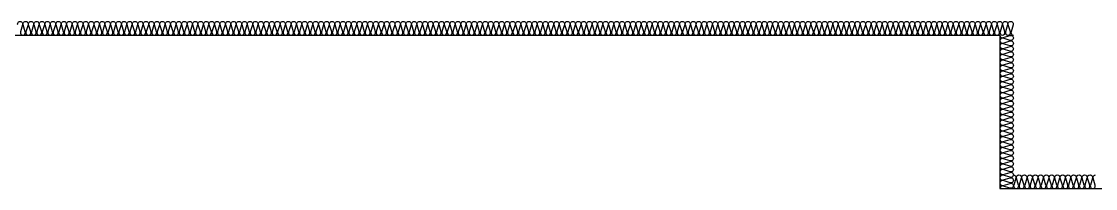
# Model space of a CAD drawing. Header units: millimetres. Extents: x 19868 to 801382, y -4805 to 85279.
# Drawn here: x 341138 to 348988, y 51179 to 52399 of the extents above; entities that cross this region are included whole.
import ezdxf

# ---------------------------------------------------------------- set-up
doc = ezdxf.new("R2010")
doc.units = ezdxf.units.MM
doc.header["$LTSCALE"] = 250
doc.layers.add('ISL', color=251, linetype='Continuous')

msp = doc.modelspace()

# ---------------------------------------------------------------- linework, layer by layer
at = {"layer": 'ISL'}
for points in [[(341110.6, 52374.7, -1.372593), (341145.9, 52374.7), (341130.6, 52323.2, 0.509267), (341148.2, 52298.9, 0.509267), (341165.9, 52323.2), (341150.6, 52374.7, -1.372593), (341185.9, 52374.7), (341170.6, 52323.2, 0.509267), (341188.2, 52298.9, 0.509267), (341205.9, 52323.2), (341190.6, 52374.7, -1.372593), (341225.9, 52374.7), (341210.6, 52323.2, 0.509267), (341228.2, 52298.9, 0.509267), (341245.9, 52323.2), (341230.6, 52374.7, -1.372593), (341265.9, 52374.7), (341250.6, 52323.2, 0.509267), (341268.2, 52298.9, 0.509267), (341285.9, 52323.2), (341270.6, 52374.7, -1.372593), (341305.9, 52374.7), (341290.6, 52323.2, 0.509267), (341308.2, 52298.9, 0.509267), (341325.9, 52323.2), (341310.6, 52374.7, -1.372593), (341345.9, 52374.7), (341330.6, 52323.2, 0.509267), (341348.2, 52298.9, 0.509267), (341365.9, 52323.2), (341350.6, 52374.7, -1.372593), (341385.9, 52374.7), (341370.6, 52323.2, 0.509267), (341388.2, 52298.9, 0.509267), (341405.9, 52323.2), (341390.6, 52374.7, -1.372593), (341425.9, 52374.7), (341410.6, 52323.2, 0.509267), (341428.2, 52298.9, 0.509267), (341445.9, 52323.2), (341430.6, 52374.7, -1.372593), (341465.9, 52374.7), (341450.6, 52323.2, 0.509267), (341468.2, 52298.9, 0.509267), (341485.9, 52323.2), (341470.6, 52374.7, -1.372593), (341505.9, 52374.7), (341490.6, 52323.2, 0.509267), (341508.2, 52298.9, 0.509267), (341525.9, 52323.2), (341510.6, 52374.7, -1.372593), (341545.9, 52374.7), (341530.6, 52323.2, 0.509267), (341548.2, 52298.9, 0.509267), (341565.9, 52323.2), (341550.6, 52374.7, -1.372593), (341585.9, 52374.7), (341570.6, 52323.2, 0.509267), (341588.2, 52298.9, 0.509267), (341605.9, 52323.2), (341590.6, 52374.7, -1.372593), (341625.9, 52374.7), (341610.6, 52323.2, 0.509267), (341628.2, 52298.9, 0.509267), (341645.9, 52323.2), (341630.6, 52374.7, -1.372593), (341665.9, 52374.7), (341650.6, 52323.2, 0.509267), (341668.2, 52298.9, 0.509267), (341685.9, 52323.2), (341670.6, 52374.7, -1.372593), (341705.9, 52374.7), (341690.6, 52323.2, 0.509267), (341708.2, 52298.9, 0.509267), (341725.9, 52323.2), (341710.6, 52374.7, -1.372593), (341745.9, 52374.7), (341730.6, 52323.2, 0.509267), (341748.2, 52298.9, 0.509267), (341765.9, 52323.2), (341750.6, 52374.7, -1.372593), (341785.9, 52374.7), (341770.6, 52323.2, 0.509267), (341788.2, 52298.9, 0.509267), (341805.9, 52323.2), (341790.6, 52374.7, -1.372593), (341825.9, 52374.7), (341810.6, 52323.2, 0.509267), (341828.2, 52298.9, 0.509267), (341845.9, 52323.2), (341830.6, 52374.7, -1.372593), (341865.9, 52374.7), (341850.6, 52323.2, 0.509267), (341868.2, 52298.9, 0.509267), (341885.9, 52323.2), (341870.6, 52374.7, -1.372593), (341905.9, 52374.7), (341890.6, 52323.2, 0.509267), (341908.2, 52298.9, 0.509267), (341925.9, 52323.2), (341910.6, 52374.7, -1.372593), (341945.9, 52374.7), (341930.6, 52323.2, 0.509267), (341948.2, 52298.9, 0.509267), (341965.9, 52323.2), (341950.6, 52374.7, -1.372593), (341985.9, 52374.7), (341970.6, 52323.2, 0.509267), (341988.2, 52298.9, 0.509267), (342005.9, 52323.2), (341990.6, 52374.7, -1.372593), (342025.9, 52374.7), (342010.6, 52323.2, 0.509267), (342028.2, 52298.9, 0.509267), (342045.9, 52323.2), (342030.6, 52374.7, -1.372593), (342065.9, 52374.7), (342050.6, 52323.2, 0.509267), (342068.2, 52298.9, 0.509267), (342085.9, 52323.2), (342070.6, 52374.7, -1.372593), (342105.9, 52374.7), (342090.6, 52323.2, 0.509267), (342108.2, 52298.9, 0.509267), (342125.9, 52323.2), (342110.6, 52374.7, -1.372593), (342145.9, 52374.7), (342130.6, 52323.2, 0.509267), (342148.2, 52298.9, 0.509267), (342165.9, 52323.2), (342150.6, 52374.7, -1.372593), (342185.9, 52374.7), (342170.6, 52323.2, 0.509267), (342188.2, 52298.9, 0.509267), (342205.9, 52323.2), (342190.6, 52374.7, -1.372593), (342225.9, 52374.7), (342210.6, 52323.2, 0.509267), (342228.2, 52298.9, 0.509267), (342245.9, 52323.2), (342230.6, 52374.7, -1.372593), (342265.9, 52374.7), (342250.6, 52323.2, 0.509267), (342268.2, 52298.9, 0.509267), (342285.9, 52323.2), (342270.6, 52374.7, -1.372593), (342305.9, 52374.7), (342290.6, 52323.2, 0.509267), (342308.2, 52298.9, 0.509267), (342325.9, 52323.2), (342310.6, 52374.7, -1.372593), (342345.9, 52374.7), (342330.6, 52323.2, 0.509267), (342348.2, 52298.9, 0.509267), (342365.9, 52323.2), (342350.6, 52374.7, -1.372593), (342385.9, 52374.7), (342370.6, 52323.2, 0.509267), (342388.2, 52298.9, 0.509267), (342405.9, 52323.2), (342390.6, 52374.7, -1.372593), (342425.9, 52374.7), (342410.6, 52323.2, 0.509267), (342428.2, 52298.9, 0.509267), (342445.9, 52323.2), (342430.6, 52374.7, -1.372593), (342465.9, 52374.7), (342450.6, 52323.2, 0.509267), (342468.2, 52298.9, 0.509267), (342485.9, 52323.2), (342470.6, 52374.7, -1.372593), (342505.9, 52374.7), (342490.6, 52323.2, 0.509267), (342508.2, 52298.9, 0.509267), (342525.9, 52323.2), (342510.6, 52374.7, -1.372593), (342545.9, 52374.7), (342530.6, 52323.2, 0.509267), (342548.2, 52298.9, 0.509267), (342565.9, 52323.2), (342550.6, 52374.7, -1.372593), (342585.9, 52374.7), (342570.6, 52323.2, 0.509267), (342588.2, 52298.9, 0.509267), (342605.9, 52323.2), (342590.6, 52374.7, -1.372593), (342625.9, 52374.7), (342610.6, 52323.2, 0.509267), (342628.2, 52298.9, 0.509267), (342645.9, 52323.2), (342630.6, 52374.7, -1.372593), (342665.9, 52374.7), (342650.6, 52323.2, 0.509267), (342668.2, 52298.9, 0.509267), (342685.9, 52323.2), (342670.6, 52374.7, -1.372593), (342705.9, 52374.7), (342690.6, 52323.2, 0.509267), (342708.2, 52298.9, 0.509267), (342725.9, 52323.2), (342710.6, 52374.7, -1.372593), (342745.9, 52374.7), (342730.6, 52323.2, 0.509267), (342748.2, 52298.9, 0.509267), (342765.9, 52323.2), (342750.6, 52374.7, -1.372593), (342785.9, 52374.7), (342770.6, 52323.2, 0.509267), (342788.2, 52298.9, 0.509267), (342805.9, 52323.2), (342790.6, 52374.7, -1.372593), (342825.9, 52374.7), (342810.6, 52323.2, 0.509267), (342828.2, 52298.9, 0.509267), (342845.9, 52323.2), (342830.6, 52374.7, -1.372593), (342865.9, 52374.7), (342850.6, 52323.2, 0.509267), (342868.2, 52298.9, 0.509267), (342885.9, 52323.2), (342870.6, 52374.7, -1.372593), (342905.9, 52374.7), (342890.6, 52323.2, 0.509267), (342908.2, 52298.9, 0.509267), (342925.9, 52323.2), (342910.6, 52374.7, -1.372593), (342945.9, 52374.7), (342930.6, 52323.2, 0.509267), (342948.2, 52298.9, 0.509267), (342965.9, 52323.2), (342950.6, 52374.7, -1.372593), (342985.9, 52374.7), (342970.6, 52323.2, 0.509267), (342988.2, 52298.9, 0.509267), (343005.9, 52323.2), (342990.6, 52374.7, -1.372593), (343025.9, 52374.7), (343010.6, 52323.2, 0.509267), (343028.2, 52298.9, 0.509267), (343045.9, 52323.2), (343030.6, 52374.7, -1.372593), (343065.9, 52374.7), (343050.6, 52323.2, 0.509267), (343068.2, 52298.9, 0.509267), (343085.9, 52323.2), (343070.6, 52374.7, -1.372593), (343105.9, 52374.7), (343090.6, 52323.2, 0.509267), (343108.2, 52298.9, 0.509267), (343125.9, 52323.2), (343110.6, 52374.7, -1.372593), (343145.9, 52374.7), (343130.6, 52323.2, 0.509267), (343148.2, 52298.9, 0.509267), (343165.9, 52323.2), (343150.6, 52374.7, -1.372593), (343185.9, 52374.7), (343170.6, 52323.2, 0.509267), (343188.2, 52298.9, 0.509267), (343205.9, 52323.2), (343190.6, 52374.7, -1.372593), (343225.9, 52374.7), (343210.6, 52323.2, 0.509267), (343228.2, 52298.9, 0.509267), (343245.9, 52323.2), (343230.6, 52374.7, -1.372593), (343265.9, 52374.7), (343250.6, 52323.2, 0.509267), (343268.2, 52298.9, 0.509267), (343285.9, 52323.2), (343270.6, 52374.7, -1.372593), (343305.9, 52374.7), (343290.6, 52323.2, 0.509267), (343308.2, 52298.9, 0.509267), (343325.9, 52323.2), (343310.6, 52374.7, -1.372593), (343345.9, 52374.7), (343330.6, 52323.2, 0.509267), (343348.2, 52298.9, 0.509267), (343365.9, 52323.2), (343350.6, 52374.7, -1.372593), (343385.9, 52374.7), (343370.6, 52323.2, 0.509267), (343388.2, 52298.9, 0.509267), (343405.9, 52323.2), (343390.6, 52374.7, -1.372593), (343425.9, 52374.7), (343410.6, 52323.2, 0.509267), (343428.2, 52298.9, 0.509267), (343445.9, 52323.2), (343430.6, 52374.7, -1.372593), (343465.9, 52374.7), (343450.6, 52323.2, 0.509267), (343468.2, 52298.9, 0.509267), (343485.9, 52323.2), (343470.6, 52374.7, -1.372593), (343505.9, 52374.7), (343490.6, 52323.2, 0.509267), (343508.2, 52298.9, 0.509267), (343525.9, 52323.2), (343510.6, 52374.7, -1.372593), (343545.9, 52374.7), (343530.6, 52323.2, 0.509267), (343548.2, 52298.9, 0.509267), (343565.9, 52323.2), (343550.6, 52374.7, -1.372593), (343585.9, 52374.7), (343570.6, 52323.2, 0.509267), (343588.2, 52298.9, 0.509267), (343605.9, 52323.2), (343590.6, 52374.7, -1.372593), (343625.9, 52374.7), (343610.6, 52323.2, 0.509267), (343628.2, 52298.9, 0.509267), (343645.9, 52323.2), (343630.6, 52374.7, -1.372593), (343665.9, 52374.7), (343650.6, 52323.2, 0.509267), (343668.2, 52298.9, 0.509267), (343685.9, 52323.2), (343670.6, 52374.7, -1.372593), (343705.9, 52374.7), (343690.6, 52323.2, 0.509267), (343708.2, 52298.9, 0.509267), (343725.9, 52323.2), (343710.6, 52374.7, -1.372593), (343745.9, 52374.7), (343730.6, 52323.2, 0.509267), (343748.2, 52298.9, 0.509267), (343765.9, 52323.2), (343750.6, 52374.7, -1.372593), (343785.9, 52374.7), (343770.6, 52323.2, 0.509267), (343788.2, 52298.9, 0.509267), (343805.9, 52323.2), (343790.6, 52374.7, -1.372593), (343825.9, 52374.7), (343810.6, 52323.2, 0.509267), (343828.2, 52298.9, 0.509267), (343845.9, 52323.2), (343830.6, 52374.7, -1.372593), (343865.9, 52374.7), (343850.6, 52323.2, 0.509267), (343868.2, 52298.9, 0.509267), (343885.9, 52323.2), (343870.6, 52374.7, -1.372593), (343905.9, 52374.7), (343890.6, 52323.2, 0.509267), (343908.2, 52298.9, 0.509267), (343925.9, 52323.2), (343910.6, 52374.7, -1.372593), (343945.9, 52374.7), (343930.6, 52323.2, 0.509267), (343948.2, 52298.9, 0.509267), (343965.9, 52323.2), (343950.6, 52374.7, -1.372593), (343985.9, 52374.7), (343970.6, 52323.2, 0.509267), (343988.2, 52298.9, 0.509267), (344005.9, 52323.2), (343990.6, 52374.7, -1.372593), (344025.9, 52374.7), (344010.6, 52323.2, 0.509267), (344028.2, 52298.9, 0.509267), (344045.9, 52323.2), (344030.6, 52374.7, -1.372593), (344065.9, 52374.7), (344050.6, 52323.2, 0.509267), (344068.2, 52298.9, 0.509267), (344085.9, 52323.2), (344070.6, 52374.7, -1.372593), (344105.9, 52374.7), (344090.6, 52323.2, 0.509267), (344108.2, 52298.9, 0.509267), (344125.9, 52323.2), (344110.6, 52374.7, -1.372593), (344145.9, 52374.7), (344130.6, 52323.2, 0.509267), (344148.2, 52298.9, 0.509267), (344165.9, 52323.2), (344150.6, 52374.7, -1.372593), (344185.9, 52374.7), (344170.6, 52323.2, 0.509267), (344188.2, 52298.9, 0.509267), (344205.9, 52323.2), (344190.6, 52374.7, -1.372593), (344225.9, 52374.7), (344210.6, 52323.2, 0.509267), (344228.2, 52298.9, 0.509267), (344245.9, 52323.2), (344230.6, 52374.7, -1.372593), (344265.9, 52374.7), (344250.6, 52323.2, 0.509267), (344268.2, 52298.9, 0.509267), (344285.9, 52323.2), (344270.6, 52374.7, -1.372593), (344305.9, 52374.7), (344290.6, 52323.2, 0.509267), (344308.2, 52298.9, 0.509267), (344325.9, 52323.2), (344310.6, 52374.7, -1.372593), (344345.9, 52374.7), (344330.6, 52323.2, 0.509267), (344348.2, 52298.9, 0.509267), (344365.9, 52323.2), (344350.6, 52374.7, -1.372593), (344385.9, 52374.7), (344370.6, 52323.2, 0.509267), (344388.2, 52298.9, 0.509267), (344405.9, 52323.2), (344390.6, 52374.7, -1.372593), (344425.9, 52374.7), (344410.6, 52323.2, 0.509267), (344428.2, 52298.9, 0.509267), (344445.9, 52323.2), (344430.6, 52374.7, -1.372593), (344465.9, 52374.7), (344450.6, 52323.2, 0.509267), (344468.2, 52298.9, 0.509267), (344485.9, 52323.2), (344470.6, 52374.7, -1.372593), (344505.9, 52374.7), (344490.6, 52323.2, 0.509267), (344508.2, 52298.9, 0.509267), (344525.9, 52323.2), (344510.6, 52374.7, -1.372593), (344545.9, 52374.7), (344530.6, 52323.2, 0.509267), (344548.2, 52298.9, 0.509267), (344565.9, 52323.2), (344550.6, 52374.7, -1.372593), (344585.9, 52374.7), (344570.6, 52323.2, 0.509267), (344588.2, 52298.9, 0.509267), (344605.9, 52323.2), (344590.6, 52374.7, -1.372593), (344625.9, 52374.7), (344610.6, 52323.2, 0.509267), (344628.2, 52298.9, 0.509267), (344645.9, 52323.2), (344630.6, 52374.7, -1.372593), (344665.9, 52374.7), (344650.6, 52323.2, 0.509267), (344668.2, 52298.9, 0.509267), (344685.9, 52323.2), (344670.6, 52374.7, -1.372593), (344705.9, 52374.7), (344690.6, 52323.2, 0.509267), (344708.2, 52298.9, 0.509267), (344725.9, 52323.2), (344710.6, 52374.7, -1.372593), (344745.9, 52374.7), (344730.6, 52323.2, 0.509267), (344748.2, 52298.9, 0.509267), (344765.9, 52323.2), (344750.6, 52374.7, -1.372593), (344785.9, 52374.7), (344770.6, 52323.2, 0.509267), (344788.2, 52298.9, 0.509267), (344805.9, 52323.2), (344790.6, 52374.7, -1.372593), (344825.9, 52374.7), (344810.6, 52323.2, 0.509267), (344828.2, 52298.9, 0.509267), (344845.9, 52323.2), (344830.6, 52374.7, -1.372593), (344865.9, 52374.7), (344850.6, 52323.2, 0.509267), (344868.2, 52298.9, 0.509267), (344885.9, 52323.2), (344870.6, 52374.7, -1.372593), (344905.9, 52374.7), (344890.6, 52323.2, 0.509267), (344908.2, 52298.9, 0.509267), (344925.9, 52323.2), (344910.6, 52374.7, -1.372593), (344945.9, 52374.7), (344930.6, 52323.2, 0.509267), (344948.2, 52298.9, 0.509267), (344965.9, 52323.2), (344950.6, 52374.7, -1.372593), (344985.9, 52374.7), (344970.6, 52323.2, 0.509267), (344988.2, 52298.9, 0.509267), (345005.9, 52323.2), (344990.6, 52374.7, -1.372593), (345025.9, 52374.7), (345010.6, 52323.2, 0.509267), (345028.2, 52298.9, 0.509267), (345045.9, 52323.2), (345030.6, 52374.7, -1.372593), (345065.9, 52374.7), (345050.6, 52323.2, 0.509267), (345068.2, 52298.9, 0.509267), (345085.9, 52323.2), (345070.6, 52374.7, -1.372593), (345105.9, 52374.7), (345090.6, 52323.2, 0.509267), (345108.2, 52298.9, 0.509267), (345125.9, 52323.2), (345110.6, 52374.7, -1.372593), (345145.9, 52374.7), (345130.6, 52323.2, 0.509267), (345148.2, 52298.9, 0.509267), (345165.9, 52323.2), (345150.6, 52374.7, -1.372593), (345185.9, 52374.7), (345170.6, 52323.2, 0.509267), (345188.2, 52298.9, 0.509267), (345205.9, 52323.2), (345190.6, 52374.7, -1.372593), (345225.9, 52374.7), (345210.6, 52323.2, 0.509267), (345228.2, 52298.9, 0.509267), (345245.9, 52323.2), (345230.6, 52374.7, -1.372593), (345265.9, 52374.7), (345250.6, 52323.2, 0.509267), (345268.2, 52298.9, 0.509267), (345285.9, 52323.2), (345270.6, 52374.7, -1.372593), (345305.9, 52374.7), (345290.6, 52323.2, 0.509267), (345308.2, 52298.9, 0.509267), (345325.9, 52323.2), (345310.6, 52374.7, -1.372593), (345345.9, 52374.7), (345330.6, 52323.2, 0.509267), (345348.2, 52298.9, 0.509267), (345365.9, 52323.2), (345350.6, 52374.7, -1.372593), (345385.9, 52374.7), (345370.6, 52323.2, 0.509267), (345388.2, 52298.9, 0.509267), (345405.9, 52323.2), (345390.6, 52374.7, -1.372593), (345425.9, 52374.7), (345410.6, 52323.2, 0.509267), (345428.2, 52298.9, 0.509267), (345445.9, 52323.2), (345430.6, 52374.7, -1.372593), (345465.9, 52374.7), (345450.6, 52323.2, 0.509267), (345468.2, 52298.9, 0.509267), (345485.9, 52323.2), (345470.6, 52374.7, -1.372593), (345505.9, 52374.7), (345490.6, 52323.2, 0.509267), (345508.2, 52298.9, 0.509267), (345525.9, 52323.2), (345510.6, 52374.7, -1.372593), (345545.9, 52374.7), (345530.6, 52323.2, 0.509267), (345548.2, 52298.9, 0.509267), (345565.9, 52323.2), (345550.6, 52374.7, -1.372593), (345585.9, 52374.7), (345570.6, 52323.2, 0.509267), (345588.2, 52298.9, 0.509267), (345605.9, 52323.2), (345590.6, 52374.7, -1.372593), (345625.9, 52374.7), (345610.6, 52323.2, 0.509267), (345628.2, 52298.9, 0.509267), (345645.9, 52323.2), (345630.6, 52374.7, -1.372593), (345665.9, 52374.7), (345650.6, 52323.2, 0.509267), (345668.2, 52298.9, 0.509267), (345685.9, 52323.2), (345670.6, 52374.7, -1.372593), (345705.9, 52374.7), (345690.6, 52323.2, 0.509267), (345708.2, 52298.9, 0.509267), (345725.9, 52323.2), (345710.6, 52374.7, -1.372593), (345745.9, 52374.7), (345730.6, 52323.2, 0.509267), (345748.2, 52298.9, 0.509267), (345765.9, 52323.2), (345750.6, 52374.7, -1.372593), (345785.9, 52374.7), (345770.6, 52323.2, 0.509267), (345788.2, 52298.9, 0.509267), (345805.9, 52323.2), (345790.6, 52374.7, -1.372593), (345825.9, 52374.7), (345810.6, 52323.2, 0.509267), (345828.2, 52298.9, 0.509267), (345845.9, 52323.2), (345830.6, 52374.7, -1.372593), (345865.9, 52374.7), (345850.6, 52323.2, 0.509267), (345868.2, 52298.9, 0.509267), (345885.9, 52323.2), (345870.6, 52374.7, -1.372593), (345905.9, 52374.7), (345890.6, 52323.2, 0.509267), (345908.2, 52298.9, 0.509267), (345925.9, 52323.2), (345910.6, 52374.7, -1.372593), (345945.9, 52374.7), (345930.6, 52323.2, 0.509267), (345948.2, 52298.9, 0.509267), (345965.9, 52323.2), (345950.6, 52374.7, -1.372593), (345985.9, 52374.7), (345970.6, 52323.2, 0.509267), (345988.2, 52298.9, 0.509267), (346005.9, 52323.2), (345990.6, 52374.7, -1.372593), (346025.9, 52374.7), (346010.6, 52323.2, 0.509267), (346028.2, 52298.9, 0.509267), (346045.9, 52323.2), (346030.6, 52374.7, -1.372593), (346065.9, 52374.7), (346050.6, 52323.2, 0.509267), (346068.2, 52298.9, 0.509267), (346085.9, 52323.2), (346070.6, 52374.7, -1.372593), (346105.9, 52374.7), (346090.6, 52323.2, 0.509267), (346108.2, 52298.9, 0.509267), (346125.9, 52323.2), (346110.6, 52374.7, -1.372593), (346145.9, 52374.7), (346130.6, 52323.2, 0.509267), (346148.2, 52298.9, 0.509267), (346165.9, 52323.2), (346150.6, 52374.7, -1.372593), (346185.9, 52374.7), (346170.6, 52323.2, 0.509267), (346188.2, 52298.9, 0.509267), (346205.9, 52323.2), (346190.6, 52374.7, -1.372593), (346225.9, 52374.7), (346210.6, 52323.2, 0.509267), (346228.2, 52298.9, 0.509267), (346245.9, 52323.2), (346230.6, 52374.7, -1.372593), (346265.9, 52374.7), (346250.6, 52323.2, 0.509267), (346268.2, 52298.9, 0.509267), (346285.9, 52323.2), (346270.6, 52374.7, -1.372593), (346305.9, 52374.7), (346290.6, 52323.2, 0.509267), (346308.2, 52298.9, 0.509267), (346325.9, 52323.2), (346310.6, 52374.7, -1.372593), (346345.9, 52374.7), (346330.6, 52323.2, 0.509267), (346348.2, 52298.9, 0.509267), (346365.9, 52323.2), (346350.6, 52374.7, -1.372593), (346385.9, 52374.7), (346370.6, 52323.2, 0.509267), (346388.2, 52298.9, 0.509267), (346405.9, 52323.2), (346390.6, 52374.7, -1.372593), (346425.9, 52374.7), (346410.6, 52323.2, 0.509267), (346428.2, 52298.9, 0.509267), (346445.9, 52323.2), (346430.6, 52374.7, -1.372593), (346465.9, 52374.7), (346450.6, 52323.2, 0.509267), (346468.2, 52298.9, 0.509267), (346485.9, 52323.2), (346470.6, 52374.7, -1.372593), (346505.9, 52374.7), (346490.6, 52323.2, 0.509267), (346508.2, 52298.9, 0.509267), (346525.9, 52323.2), (346510.6, 52374.7, -1.372593), (346545.9, 52374.7), (346530.6, 52323.2, 0.509267), (346548.2, 52298.9, 0.509267), (346565.9, 52323.2), (346550.6, 52374.7, -1.372593), (346585.9, 52374.7), (346570.6, 52323.2, 0.509267), (346588.2, 52298.9, 0.509267), (346605.9, 52323.2), (346590.6, 52374.7, -1.372593), (346625.9, 52374.7), (346610.6, 52323.2, 0.509267), (346628.2, 52298.9, 0.509267), (346645.9, 52323.2), (346630.6, 52374.7, -1.372593), (346665.9, 52374.7), (346650.6, 52323.2, 0.509267), (346668.2, 52298.9, 0.509267), (346685.9, 52323.2), (346670.6, 52374.7, -1.372593), (346705.9, 52374.7), (346690.6, 52323.2, 0.509267), (346708.2, 52298.9, 0.509267), (346725.9, 52323.2), (346710.6, 52374.7, -1.372593), (346745.9, 52374.7), (346730.6, 52323.2, 0.509267), (346748.2, 52298.9, 0.509267), (346765.9, 52323.2), (346750.6, 52374.7, -1.372593), (346785.9, 52374.7), (346770.6, 52323.2, 0.509267), (346788.2, 52298.9, 0.509267), (346805.9, 52323.2), (346790.6, 52374.7, -1.372593), (346825.9, 52374.7), (346810.6, 52323.2, 0.509267), (346828.2, 52298.9, 0.509267), (346845.9, 52323.2), (346830.6, 52374.7, -1.372593), (346865.9, 52374.7), (346850.6, 52323.2, 0.509267), (346868.2, 52298.9, 0.509267), (346885.9, 52323.2), (346870.6, 52374.7, -1.372593), (346905.9, 52374.7), (346890.6, 52323.2, 0.509267), (346908.2, 52298.9, 0.509267), (346925.9, 52323.2), (346910.6, 52374.7, -1.372593), (346945.9, 52374.7), (346930.6, 52323.2, 0.509267), (346948.2, 52298.9, 0.509267), (346965.9, 52323.2), (346950.6, 52374.7, -1.372593), (346985.9, 52374.7), (346970.6, 52323.2, 0.509267), (346988.2, 52298.9, 0.509267), (347005.9, 52323.2), (346990.6, 52374.7, -1.372593), (347025.9, 52374.7), (347010.6, 52323.2, 0.509267), (347028.2, 52298.9, 0.509267), (347045.9, 52323.2), (347030.6, 52374.7, -1.372593), (347065.9, 52374.7), (347050.6, 52323.2, 0.509267), (347068.2, 52298.9, 0.509267), (347085.9, 52323.2), (347070.6, 52374.7, -1.372593), (347105.9, 52374.7), (347090.6, 52323.2, 0.509267), (347108.2, 52298.9, 0.509267), (347125.9, 52323.2), (347110.6, 52374.7, -1.372593), (347145.9, 52374.7), (347130.6, 52323.2, 0.509267), (347148.2, 52298.9, 0.509267), (347165.9, 52323.2), (347150.6, 52374.7, -1.372593), (347185.9, 52374.7), (347170.6, 52323.2, 0.509267), (347188.2, 52298.9, 0.509267), (347205.9, 52323.2), (347190.6, 52374.7, -1.372593), (347225.9, 52374.7), (347210.6, 52323.2, 0.509267), (347228.2, 52298.9, 0.509267), (347245.9, 52323.2), (347230.6, 52374.7, -1.372593), (347265.9, 52374.7), (347250.6, 52323.2, 0.509267), (347268.2, 52298.9, 0.509267), (347285.9, 52323.2), (347270.6, 52374.7, -1.372593), (347305.9, 52374.7), (347290.6, 52323.2, 0.509267), (347308.2, 52298.9, 0.509267), (347325.9, 52323.2), (347310.6, 52374.7, -1.372593), (347345.9, 52374.7), (347330.6, 52323.2, 0.509267), (347348.2, 52298.9, 0.509267), (347365.9, 52323.2), (347350.6, 52374.7, -1.372593), (347385.9, 52374.7), (347370.6, 52323.2, 0.509267), (347388.2, 52298.9, 0.509267), (347405.9, 52323.2), (347390.6, 52374.7, -1.372593), (347425.9, 52374.7), (347410.6, 52323.2, 0.509267), (347428.2, 52298.9, 0.509267), (347445.9, 52323.2), (347430.6, 52374.7, -1.372593), (347465.9, 52374.7), (347450.6, 52323.2, 0.509267), (347468.2, 52298.9, 0.509267), (347485.9, 52323.2), (347470.6, 52374.7, -1.372593), (347505.9, 52374.7), (347490.6, 52323.2, 0.509267), (347508.2, 52298.9, 0.509267), (347525.9, 52323.2), (347510.6, 52374.7, -1.372593), (347545.9, 52374.7), (347530.6, 52323.2, 0.509267), (347548.2, 52298.9, 0.509267), (347565.9, 52323.2), (347550.6, 52374.7, -1.372593), (347585.9, 52374.7), (347570.6, 52323.2, 0.509267), (347588.2, 52298.9, 0.509267), (347605.9, 52323.2), (347590.6, 52374.7, -1.372593), (347625.9, 52374.7), (347610.6, 52323.2, 0.509267), (347628.2, 52298.9, 0.509267), (347645.9, 52323.2), (347630.6, 52374.7, -1.372593), (347665.9, 52374.7), (347650.6, 52323.2, 0.509267), (347668.2, 52298.9, 0.509267), (347685.9, 52323.2), (347670.6, 52374.7, -1.372593), (347705.9, 52374.7), (347690.6, 52323.2, 0.509267), (347708.2, 52298.9, 0.509267), (347725.9, 52323.2), (347710.6, 52374.7, -1.372593), (347745.9, 52374.7), (347730.6, 52323.2, 0.509267), (347748.2, 52298.9, 0.509267), (347765.9, 52323.2), (347750.6, 52374.7, -1.372593), (347785.9, 52374.7), (347770.6, 52323.2, 0.509267), (347788.2, 52298.9, 0.509267), (347805.9, 52323.2), (347790.6, 52374.7, -1.372593), (347825.9, 52374.7), (347810.6, 52323.2, 0.509267), (347828.2, 52298.9, 0.509267), (347845.9, 52323.2), (347830.6, 52374.7, -1.372593), (347865.9, 52374.7), (347850.6, 52323.2, 0.509267), (347868.2, 52298.9, 0.509267), (347885.9, 52323.2), (347870.6, 52374.7, -1.372593), (347905.9, 52374.7), (347890.6, 52323.2, 0.509267), (347908.2, 52298.9, 0.509267), (347925.9, 52323.2), (347910.6, 52374.7, -1.372593), (347945.9, 52374.7), (347930.6, 52323.2, 0.509267), (347948.2, 52298.9, 0.509267), (347965.9, 52323.2), (347950.6, 52374.7, -1.372593), (347985.9, 52374.7), (347970.6, 52323.2, 0.509267), (347988.2, 52298.9, 0.509267), (348005.9, 52323.2), (347990.6, 52374.7, -1.372593), (348025.9, 52374.7), (348010.6, 52323.2, 0.509267), (348028.2, 52298.9, 0.509267), (348045.9, 52323.2), (348030.6, 52374.7, -1.372593), (348065.9, 52374.7), (348050.6, 52323.2, 0.509267), (348068.2, 52298.9, 0.509267), (348085.9, 52323.2), (348070.6, 52374.7, -1.372593), (348105.9, 52374.7), (348090.6, 52323.2, 0.509267), (348108.2, 52298.9, 0.509267), (348125.9, 52323.2), (348110.6, 52374.7, -1.372593), (348145.9, 52374.7), (348130.6, 52323.2, 0.509267), (348148.2, 52298.9, 0.509267), (348165.9, 52323.2), (348150.6, 52374.7, -1.372593), (348185.9, 52374.7), (348170.6, 52323.2, 0.509267), (348188.2, 52298.9, 0.509267), (348205.9, 52323.2), (348190.6, 52374.7, -1.372593), (348225.9, 52374.7), (348210.6, 52323.2, 0.509267), (348228.2, 52298.9, 0.509267), (348245.9, 52323.2), (348230.6, 52374.7, -1.372593), (348265.9, 52374.7), (348250.6, 52323.2, 0.509267), (348268.2, 52298.9, 0.509267), (348285.9, 52323.2), (348270.6, 52374.7, -1.372593), (348305.9, 52374.7), (348290.6, 52323.2, 0.509267), (348308.2, 52298.9, 0.509267), (348325.9, 52323.2), (348310.6, 52374.7, -1.372593), (348345.9, 52374.7), (348330.6, 52323.2, 0.509267), (348348.2, 52298.9, 0.509267), (348365.9, 52323.2), (348350.6, 52374.7, -1.372593), (348385.9, 52374.7), (348370.6, 52323.2, 0.508927), (348388.2, 52298.9)], [(348288.2, 52298.9, 0.509267), (348312.4, 52281.3), (348364, 52296.6, -1.372593), (348364, 52261.3), (348312.4, 52276.6, 0.509267), (348288.2, 52258.9, 0.509267), (348312.4, 52241.3), (348364, 52256.6, -1.372593), (348364, 52221.3), (348312.4, 52236.6, 0.509267), (348288.2, 52218.9, 0.509267), (348312.4, 52201.3), (348364, 52216.6, -1.372593), (348364, 52181.3), (348312.4, 52196.6, 0.509267), (348288.2, 52178.9, 0.509267), (348312.4, 52161.3), (348364, 52176.6, -1.372593), (348364, 52141.3), (348312.4, 52156.6, 0.509267), (348288.2, 52138.9, 0.509267), (348312.4, 52121.3), (348364, 52136.6, -1.372593), (348364, 52101.3), (348312.4, 52116.6, 0.509267), (348288.2, 52098.9, 0.509267), (348312.4, 52081.3), (348364, 52096.6, -1.372593), (348364, 52061.3), (348312.4, 52076.6, 0.509267), (348288.2, 52058.9, 0.509267), (348312.4, 52041.3), (348364, 52056.6, -1.372593), (348364, 52021.3), (348312.4, 52036.6, 0.509267), (348288.2, 52018.9, 0.509267), (348312.4, 52001.3), (348364, 52016.6, -1.372593), (348364, 51981.3), (348312.4, 51996.6, 0.509267), (348288.2, 51978.9, 0.509267), (348312.4, 51961.3), (348364, 51976.6, -1.372593), (348364, 51941.3), (348312.4, 51956.6, 0.509267), (348288.2, 51938.9, 0.509267), (348312.4, 51921.3), (348364, 51936.6, -1.372593), (348364, 51901.3), (348312.4, 51916.6, 0.509267), (348288.2, 51898.9, 0.509267), (348312.4, 51881.3), (348364, 51896.6, -1.372593), (348364, 51861.3), (348312.4, 51876.6, 0.509267), (348288.2, 51858.9, 0.509267), (348312.4, 51841.3), (348364, 51856.6, -1.372593), (348364, 51821.3), (348312.4, 51836.6, 0.509267), (348288.2, 51818.9, 0.509267), (348312.4, 51801.3), (348364, 51816.6, -1.372593), (348364, 51781.3), (348312.4, 51796.6, 0.509267), (348288.2, 51778.9, 0.509267), (348312.4, 51761.3), (348364, 51776.6, -1.372593), (348364, 51741.3), (348312.4, 51756.6, 0.509267), (348288.2, 51738.9, 0.509267), (348312.4, 51721.3), (348364, 51736.6, -1.372593), (348364, 51701.3), (348312.4, 51716.6, 0.509267), (348288.2, 51698.9, 0.509267), (348312.4, 51681.3), (348364, 51696.6, -1.372593), (348364, 51661.3), (348312.4, 51676.6, 0.509267), (348288.2, 51658.9, 0.509267), (348312.4, 51641.3), (348364, 51656.6, -1.372593), (348364, 51621.3), (348312.4, 51636.6, 0.509267), (348288.2, 51618.9, 0.509267), (348312.4, 51601.3), (348364, 51616.6, -1.372593), (348364, 51581.3), (348312.4, 51596.6, 0.509267), (348288.2, 51578.9, 0.509267), (348312.4, 51561.3), (348364, 51576.6, -1.372593), (348364, 51541.3), (348312.4, 51556.6, 0.509267), (348288.2, 51538.9, 0.509267), (348312.4, 51521.3), (348364, 51536.6, -1.372593), (348364, 51501.3), (348312.4, 51516.6, 0.509267), (348288.2, 51498.9, 0.509267), (348312.4, 51481.3), (348364, 51496.6, -1.372593), (348364, 51461.3), (348312.4, 51476.6, 0.509267), (348288.2, 51458.9, 0.509267), (348312.4, 51441.3), (348364, 51456.6, -1.372593), (348364, 51421.3), (348312.4, 51436.6, 0.509267), (348288.2, 51418.9, 0.509267), (348312.4, 51401.3), (348364, 51416.6, -1.372593), (348364, 51381.3), (348312.4, 51396.6, 0.509267), (348288.2, 51378.9, 0.509267), (348312.4, 51361.3), (348364, 51376.6, -1.372593), (348364, 51341.3), (348312.4, 51356.6, 0.509267), (348288.2, 51338.9, 0.509267), (348312.4, 51321.3), (348364, 51336.6, -1.372593), (348364, 51301.3), (348312.4, 51316.6, 0.509267), (348288.2, 51298.9, 0.509267), (348312.4, 51281.3), (348364, 51296.6, -1.372593), (348364, 51261.3), (348312.4, 51276.6, 0.509267), (348288.2, 51258.9, 0.509267), (348312.4, 51241.3), (348364, 51256.6, -1.372593), (348364, 51221.3), (348312.4, 51236.6, 0.509267), (348288.2, 51218.9, 0.509267), (348312.4, 51201.3), (348364, 51216.6, -1.372593), (348364, 51181.3), (348312.4, 51196.6, 0.509267), (348288.2, 51178.9)], [(348388.2, 51278.9, -0.509267), (348405.9, 51254.7), (348390.6, 51203.2, 1.372593), (348425.9, 51203.2), (348410.6, 51254.7, -0.509267), (348428.2, 51278.9, -0.509267), (348445.9, 51254.7), (348430.6, 51203.2, 1.372593), (348465.9, 51203.2), (348450.6, 51254.7, -0.509267), (348468.2, 51278.9, -0.509267), (348485.9, 51254.7), (348470.6, 51203.2, 1.372593), (348505.9, 51203.2), (348490.6, 51254.7, -0.509267), (348508.2, 51278.9, -0.509267), (348525.9, 51254.7), (348510.6, 51203.2, 1.372593), (348545.9, 51203.2), (348530.6, 51254.7, -0.509267), (348548.2, 51278.9, -0.509267), (348565.9, 51254.7), (348550.6, 51203.2, 1.372593), (348585.9, 51203.2), (348570.6, 51254.7, -0.509267), (348588.2, 51278.9, -0.509267), (348605.9, 51254.7), (348590.6, 51203.2, 1.372593), (348625.9, 51203.2), (348610.6, 51254.7, -0.509267), (348628.2, 51278.9, -0.509267), (348645.9, 51254.7), (348630.6, 51203.2, 1.372593), (348665.9, 51203.2), (348650.6, 51254.7, -0.509267), (348668.2, 51278.9, -0.509267), (348685.9, 51254.7), (348670.6, 51203.2, 1.372593), (348705.9, 51203.2), (348690.6, 51254.7, -0.509267), (348708.2, 51278.9, -0.509267), (348725.9, 51254.7), (348710.6, 51203.2, 1.372593), (348745.9, 51203.2), (348730.6, 51254.7, -0.509267), (348748.2, 51278.9, -0.509267), (348765.9, 51254.7), (348750.6, 51203.2, 1.372593), (348785.9, 51203.2), (348770.6, 51254.7, -0.509267), (348788.2, 51278.9, -0.509267), (348805.9, 51254.7), (348790.6, 51203.2, 1.372593), (348825.9, 51203.2), (348810.6, 51254.7, -0.509267), (348828.2, 51278.9, -0.509267), (348845.9, 51254.7), (348830.6, 51203.2, 1.372593), (348865.9, 51203.2), (348850.6, 51254.7, -0.509267), (348868.2, 51278.9, -0.509267), (348885.9, 51254.7), (348870.6, 51203.2, 1.372593), (348905.9, 51203.2), (348890.6, 51254.7, -0.509267), (348908.2, 51278.9, -0.509267), (348925.9, 51254.7), (348910.6, 51203.2, 1.372593), (348945.9, 51203.2), (348930.6, 51254.7, -0.509267), (348948.2, 51278.9, -0.509267), (348965.9, 51254.7), (348950.6, 51203.2, 1.372593), (348985.9, 51203.2), (348970.6, 51254.7, -0.509267), (348988.2, 51278.9, -0.509267)]]:
    msp.add_lwpolyline(points, format="xyb", dxfattribs=at)
msp.add_lwpolyline([(328188.2, 51378.9), (328588.2, 51378.9), (328588.2, 52278.9), (332388.2, 52278.9), (332388.2, 51378.9), (333388.2, 51378.9), (333388.2, 52298.9), (337388.2, 52298.9), (337388.2, 51378.9), (338388.2, 51378.9), (338388.2, 52298.9), (348288.2, 52298.9), (348288.2, 51178.9), (349488.2, 51178.9)], dxfattribs=at)

doc.saveas('drawing.dxf')
